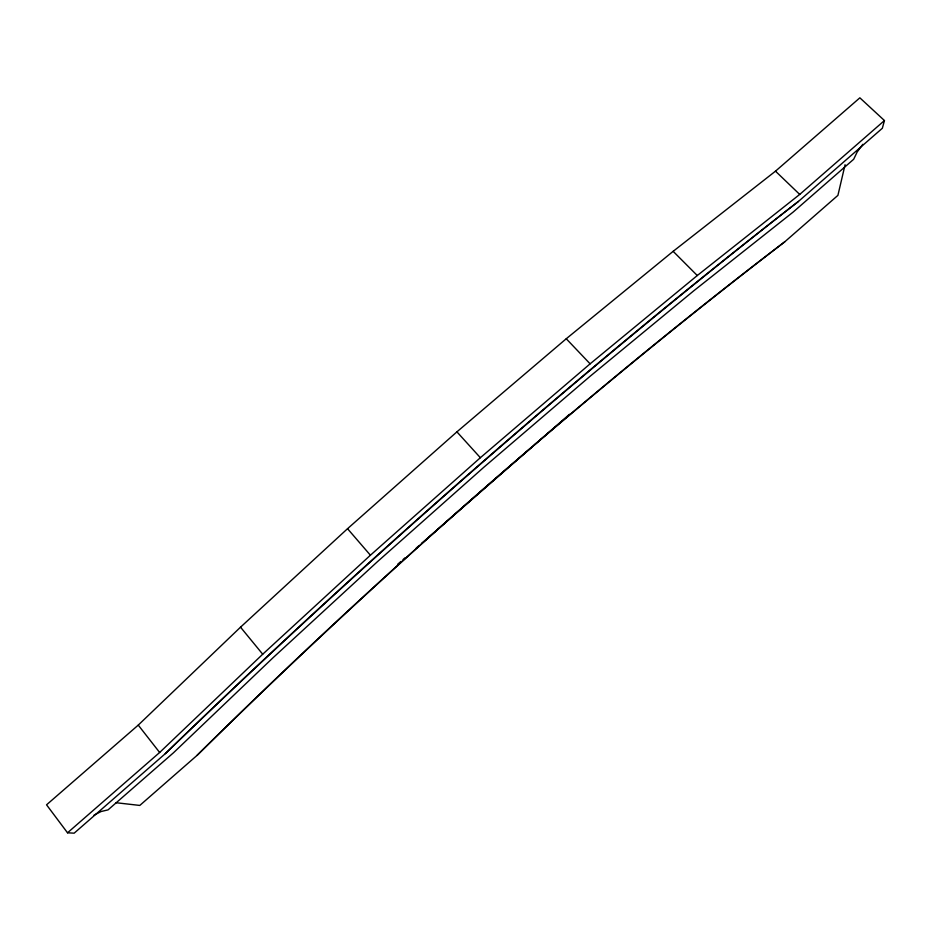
<?xml version="1.0" encoding="UTF-8"?>
<svg xmlns="http://www.w3.org/2000/svg" width="931" height="931" viewBox="0 0 931 931"><rect width="100%" height="100%" fill="white"/><g stroke="black" fill="none" stroke-linecap="round" stroke-linejoin="round"><path stroke-width="1.4" d="M845.08 164.706L837.912 195.37L784.798 241.781A951.435 137.334 -41.8 0 0 196.988 755.448L139.801 805.431L116.096 802.731M884.45 120.553L882.355 128.257L798.484 201.399A1133.714 156.676 -41.8 0 0 165.252 753.714L74.154 833.175L67.521 832.803L46.55 804.815L138.254 725.109L240.524 627.18L347.531 528.703L456.912 431.856L566.246 338.756L673.148 251.335L775.488 171.176L859.86 97.825L884.45 120.553L799.717 194.428L697.284 275.529L590.114 363.835L480.361 457.715L370.41 555.213L262.717 654.214L159.655 752.481L67.521 832.803M862.816 144.317L857.172 151.986L853.669 159.271L793.154 212.07L693.886 290.705L590.056 376.322L483.759 467.315L377.323 561.789L273.132 657.647L173.492 752.76L108.043 809.877L101.107 811.518L94.019 815.137M196.988 755.448C382.466 572.74 578.198 400.283 784.798 241.781M165.252 753.714C366.791 559.042 577.627 373.89 798.484 201.399M397.572 564.372L400.854 561.509M403.042 559.589L405.241 557.681M416.192 548.126L418.38 546.206M421.662 543.343L532.253 446.799M534.441 444.89L569.481 414.295M775.488 171.176L799.717 194.428M673.148 251.335L697.284 275.529M566.246 338.756L590.114 363.835M456.912 431.856L480.361 457.715M347.531 528.703L370.41 555.213M240.524 627.18L262.717 654.214M138.254 725.109L159.655 752.481"/></g></svg>
